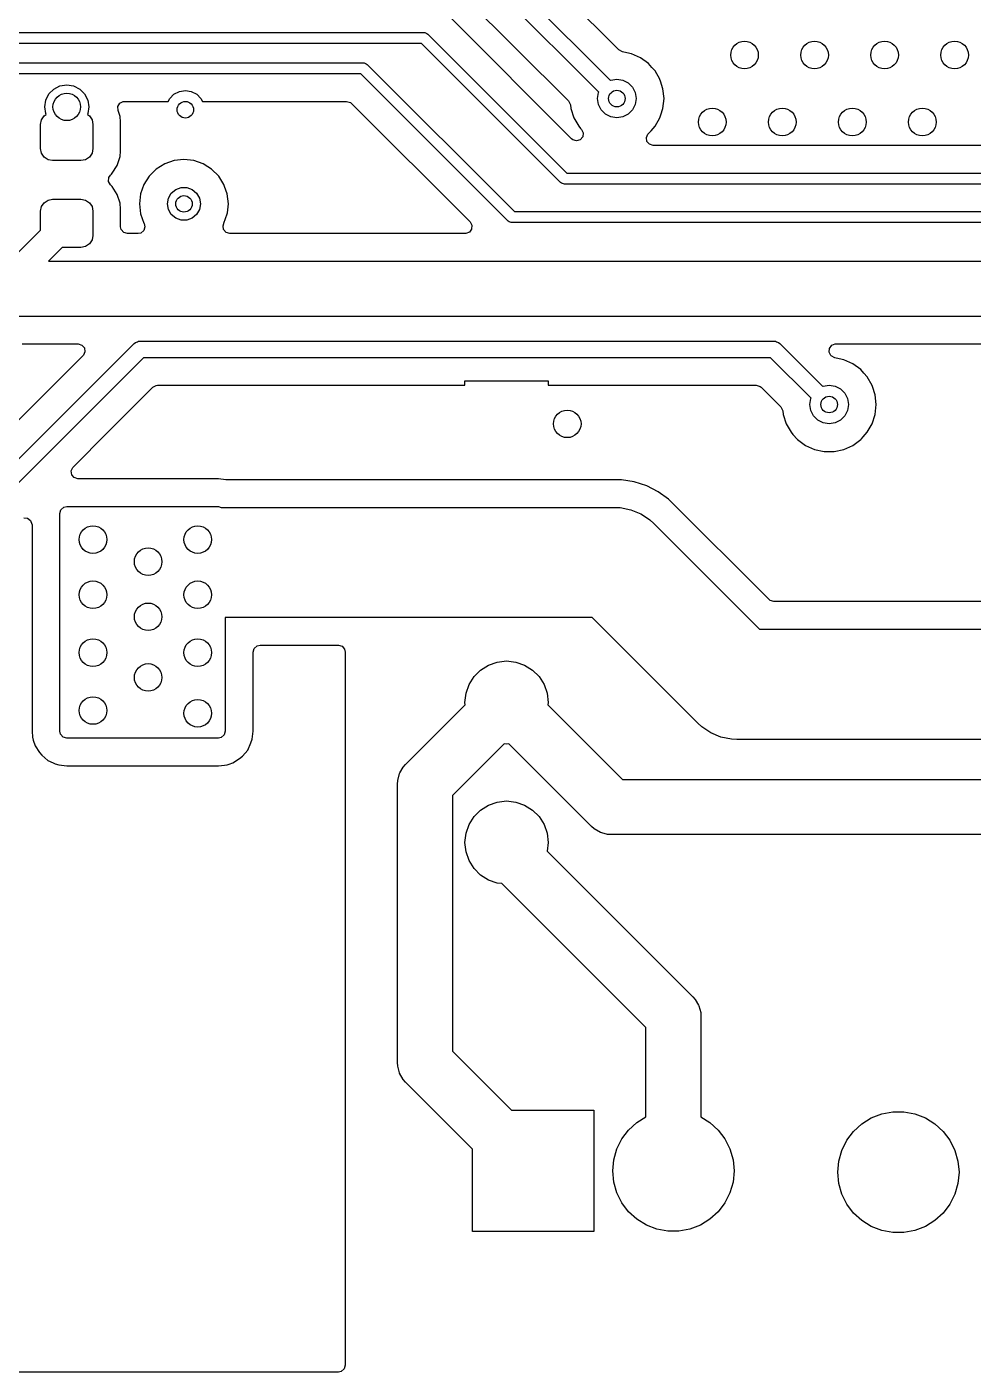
# Model space of a CAD drawing. Extents: x 70 to 224, y -154 to -54.
# Drawn here: x 168.05 to 185.21, y -154.15 to -129.75 of the extents above; entities that cross this region are included whole.
import ezdxf

# ---------------------------------------------------------------- set-up
doc = ezdxf.new("R2010")
doc.units = 0
doc.layers.add('BLACK', color=7, linetype='CONTINUOUS')

msp = doc.modelspace()

# ---------------------------------------------------------------- linework, layer by layer
at = {"layer": 'BLACK', "linetype": 'CONTINUOUS'}
for p, q in [((178.78809, -130.168144), (175.114674, -126.494727)), ((174.806066, -126.893934), (178.633508, -130.721376)), ((178.421376, -130.933508), (174.637868, -127.15)), ((174.466873, -127.686819), (177.871371, -131.091317)), ((177.930345, -131.781109), (175.73759, -129.588355)), ((150.7, -129.85), (175.25, -129.85)), ((175.208578, -130.05), (150.741421, -130.05)), ((177.72929, -132.570711), (175.208578, -130.05)), ((175.25, -129.85), (175.269509, -129.851921)), ((175.269509, -129.851921), (175.305557, -129.866853)), ((175.305557, -129.866853), (175.320711, -129.879289)), ((175.320711, -129.879289), (177.841421, -132.4)), ((178.788508, -130.168561), (178.78809, -130.168144)), ((178.849989, -130.201752), (178.788508, -130.168561)), ((178.876605, -130.20741), (178.849989, -130.201752)), ((179.014265, -130.23667), (178.876605, -130.20741)), ((179.014267, -130.236671), (179.014265, -130.23667)), ((179.177593, -130.309388), (179.014267, -130.236671)), ((150.715686, -130.4), (174.15, -130.4)), ((174.15, -130.4), (174.169509, -130.401921)), ((174.169509, -130.401921), (174.205557, -130.416853)), ((174.205557, -130.416853), (174.220711, -130.429289)), ((174.220711, -130.429289), (176.891421, -133.1)), ((179.32223, -130.414474), (179.177593, -130.309388)), ((179.322231, -130.414475), (179.32223, -130.414474)), ((179.322232, -130.414476), (179.322231, -130.414475)), ((179.322235, -130.414478), (179.322232, -130.414476)), ((179.384964, -130.484147), (179.322235, -130.414478)), ((179.441859, -130.547335), (179.384964, -130.484147)), ((174.108578, -130.6), (150.757107, -130.6)), ((176.77929, -133.270711), (174.108578, -130.6)), ((178.633508, -130.721376), (178.641844, -130.71713)), ((178.641844, -130.71713), (178.75, -130.7)), ((178.75, -130.7), (178.858156, -130.71713)), ((178.858156, -130.71713), (178.955725, -130.766844)), ((178.955725, -130.766844), (179.033156, -130.844275)), ((179.52759, -130.695826), (179.441859, -130.547335)), ((179.531249, -130.702164), (179.52759, -130.695826)), ((179.531252, -130.70217), (179.531249, -130.702164)), ((179.542537, -130.736903), (179.531252, -130.70217)), ((179.586497, -130.872197), (179.542537, -130.736903)), ((168.394577, -131.076393), (168.451393, -130.964886)), ((168.451393, -130.964886), (168.539886, -130.876393)), ((168.539886, -130.876393), (168.651393, -130.819577)), ((168.651393, -130.819577), (168.775, -130.8)), ((168.775, -130.8), (168.898607, -130.819577)), ((168.898607, -130.819577), (169.010114, -130.876393)), ((169.010114, -130.876393), (169.098607, -130.964886)), ((169.098607, -130.964886), (169.155423, -131.076393)), ((170.641752, -131.047307), (170.719183, -130.969876)), ((170.719183, -130.969876), (170.816752, -130.920162)), ((170.816752, -130.920162), (170.924908, -130.903032)), ((170.924908, -130.903032), (171.033064, -130.920162)), ((171.033064, -130.920162), (171.130633, -130.969876)), ((171.130633, -130.969876), (171.208064, -131.047307)), ((178.4, -131.05), (178.41713, -130.941844)), ((178.41713, -130.941844), (178.421376, -130.933508)), ((179.033156, -130.844275), (179.08287, -130.941844)), ((179.08287, -130.941844), (179.1, -131.05)), ((179.605185, -131.05), (179.586497, -130.872197)), ((168.375, -131.2), (168.394577, -131.076393)), ((168.394577, -131.323607), (168.375, -131.2)), ((169.155423, -131.076393), (169.175, -131.2)), ((169.175, -131.2), (169.155423, -131.323607)), ((169.701977, -131.193676), (169.737709, -131.133634)), ((169.704378, -131.263502), (169.701977, -131.193676)), ((169.740436, -131.372315), (169.704378, -131.263502)), ((169.737709, -131.133634), (169.800229, -131.102441)), ((169.800229, -131.102441), (169.822085, -131.1005)), ((169.822085, -131.1005), (170.614649, -131.1005)), ((170.614649, -131.1005), (170.641752, -131.047307)), ((171.208064, -131.047307), (171.235167, -131.1005)), ((171.235167, -131.1005), (173.849903, -131.1005)), ((173.849903, -131.1005), (173.916942, -131.120185)), ((173.916942, -131.120185), (173.937584, -131.136819)), ((173.937584, -131.136819), (176.088583, -133.287819)), ((177.871371, -131.091317), (177.904856, -131.15264)), ((177.904856, -131.15264), (177.90701, -131.166031)), ((177.90701, -131.166031), (177.913503, -131.227803)), ((177.913503, -131.227803), (177.913504, -131.227805)), ((177.913504, -131.227805), (177.913504, -131.227807)), ((177.913504, -131.227807), (177.968747, -131.397829)), ((178.41713, -131.158156), (178.4, -131.05)), ((178.466844, -131.255725), (178.41713, -131.158156)), ((178.544275, -131.333156), (178.466844, -131.255725)), ((179.033156, -131.255725), (178.955725, -131.333156)), ((179.08287, -131.158156), (179.033156, -131.255725)), ((179.1, -131.05), (179.08287, -131.158156)), ((179.547498, -131.347829), (179.586497, -131.227803)), ((179.586497, -131.227803), (179.605185, -131.05)), ((168.3, -131.51875), (168.316651, -131.435038)), ((168.316651, -131.435038), (168.36407, -131.36407)), ((168.36407, -131.36407), (168.402209, -131.338586)), ((168.402209, -131.338586), (168.394577, -131.323607)), ((169.155423, -131.323607), (169.14779, -131.338586)), ((169.14779, -131.338586), (169.18593, -131.36407)), ((169.18593, -131.36407), (169.233349, -131.435038)), ((169.233349, -131.435038), (169.25, -131.51875)), ((169.7505, -131.470826), (169.740436, -131.372315)), ((169.7505, -132.004174), (169.7505, -131.470826)), ((177.968747, -131.397829), (177.96875, -131.397835)), ((177.96875, -131.397835), (178.058141, -131.552665)), ((178.641844, -131.38287), (178.544275, -131.333156)), ((178.75, -131.4), (178.641844, -131.38287)), ((178.858156, -131.38287), (178.75, -131.4)), ((178.955725, -131.333156), (178.858156, -131.38287)), ((179.441859, -131.552665), (179.53125, -131.397835)), ((179.53125, -131.397835), (179.531413, -131.397335)), ((179.531413, -131.397335), (179.547498, -131.347829)), ((168.3, -131.95625), (168.3, -131.51875)), ((169.25, -131.51875), (169.25, -131.95625)), ((178.058141, -131.552665), (178.09194, -131.590202)), ((178.131781, -131.742783), (178.087039, -131.796448)), ((178.09194, -131.590202), (178.110176, -131.610456)), ((178.110176, -131.610456), (178.140406, -131.673448)), ((178.140406, -131.673448), (178.131781, -131.742783)), ((179.284881, -131.757853), (179.313906, -131.694297)), ((179.294825, -131.827011), (179.284881, -131.757853)), ((179.313906, -131.694297), (179.319092, -131.689012)), ((179.319092, -131.689012), (179.369525, -131.633)), ((179.369525, -131.633), (179.441859, -131.552665)), ((168.316651, -132.039962), (168.3, -131.95625)), ((169.25, -131.95625), (169.233349, -132.039962)), ((177.952984, -131.799001), (177.930345, -131.781109)), ((178.020386, -131.817406), (177.952984, -131.799001)), ((178.087039, -131.796448), (178.020386, -131.817406)), ((179.34058, -131.879815), (179.294825, -131.827011)), ((179.407619, -131.8995), (179.34058, -131.879815)), ((196.863331, -131.8995), (179.407619, -131.8995)), ((168.36407, -132.11093), (168.316651, -132.039962)), ((168.435038, -132.158349), (168.36407, -132.11093)), ((168.51875, -132.175), (168.435038, -132.158349)), ((169.03125, -132.175), (168.51875, -132.175)), ((169.114962, -132.158349), (169.03125, -132.175)), ((169.18593, -132.11093), (169.114962, -132.158349)), ((169.233349, -132.039962), (169.18593, -132.11093)), ((169.687549, -132.262287), (169.740436, -132.102685)), ((169.740436, -132.102685), (169.7505, -132.004174)), ((170.550476, -132.234211), (170.397737, -132.330184)), ((170.720745, -132.174631), (170.550476, -132.234211)), ((170.72075, -132.17463), (170.720745, -132.174631)), ((170.899996, -132.154435), (170.72075, -132.17463)), ((170.900004, -132.154435), (170.899996, -132.154435)), ((171.079249, -132.17463), (170.900004, -132.154435)), ((171.079254, -132.174631), (171.079249, -132.17463)), ((171.249523, -132.234211), (171.079254, -132.174631)), ((171.333992, -132.287287), (171.249523, -132.234211)), ((169.533868, -132.551358), (169.538852, -132.481666)), ((169.538852, -132.481666), (169.567353, -132.437319)), ((169.567353, -132.437319), (169.583006, -132.421666)), ((169.583006, -132.421666), (169.599281, -132.405391)), ((169.599281, -132.405391), (169.687549, -132.262287)), ((170.270184, -132.457737), (170.174211, -132.610476)), ((170.397737, -132.330184), (170.270184, -132.457737)), ((171.402262, -132.330184), (171.333992, -132.287287)), ((171.529816, -132.457738), (171.402262, -132.330184)), ((171.625789, -132.610478), (171.529816, -132.457738)), ((177.841421, -132.4), (196.95, -132.4)), ((169.567353, -132.612681), (169.533868, -132.551358)), ((169.59928, -132.644608), (169.567353, -132.612681)), ((169.599283, -132.644612), (169.59928, -132.644608)), ((169.687544, -132.787704), (169.599283, -132.644612)), ((170.174211, -132.610476), (170.114631, -132.780745)), ((170.670187, -132.767164), (170.75, -132.700192)), ((170.75, -132.700192), (170.847906, -132.664558)), ((170.847906, -132.664558), (170.952094, -132.664558)), ((170.952094, -132.664558), (171.05, -132.700192)), ((171.05, -132.700192), (171.129813, -132.767164)), ((171.637732, -132.644609), (171.625789, -132.610478)), ((171.685368, -132.780745), (171.637732, -132.644609)), ((177.744443, -132.583148), (177.72929, -132.570711)), ((177.780491, -132.598079), (177.744443, -132.583148)), ((177.8, -132.6), (177.780491, -132.598079)), ((196.908578, -132.6), (177.8, -132.6)), ((168.316651, -133.010038), (168.36407, -132.93907)), ((168.36407, -132.93907), (168.435038, -132.891651)), ((168.435038, -132.891651), (168.51875, -132.875)), ((168.51875, -132.875), (169.03125, -132.875)), ((169.03125, -132.875), (169.114962, -132.891651)), ((169.114962, -132.891651), (169.18593, -132.93907)), ((169.18593, -132.93907), (169.233349, -133.010038)), ((169.687545, -132.787707), (169.687544, -132.787704)), ((169.687549, -132.787713), (169.687545, -132.787707)), ((169.740436, -132.947315), (169.687549, -132.787713)), ((169.741731, -132.959996), (169.740436, -132.947315)), ((169.750499, -133.045818), (169.741731, -132.959996)), ((170.11463, -132.78075), (170.094435, -132.959996)), ((170.094435, -132.959996), (170.094435, -132.960003)), ((170.094435, -132.960003), (170.11463, -133.139249)), ((170.114631, -132.780745), (170.11463, -132.78075)), ((170.6, -132.96), (170.618092, -132.857394)), ((170.618092, -133.062606), (170.6, -132.96)), ((170.618092, -132.857394), (170.670187, -132.767164)), ((171.129813, -132.767164), (171.181908, -132.857394)), ((171.181908, -132.857394), (171.2, -132.96)), ((171.2, -132.96), (171.181908, -133.062606)), ((171.685369, -132.78075), (171.685368, -132.780745)), ((171.705565, -132.959996), (171.685369, -132.78075)), ((171.687028, -133.124522), (171.705565, -132.960003)), ((171.705565, -132.960003), (171.705565, -132.959996)), ((168.3, -133.09375), (168.316651, -133.010038)), ((168.3, -133.433946), (168.3, -133.09375)), ((169.233349, -133.010038), (169.25, -133.09375)), ((169.25, -133.09375), (169.25, -133.53125)), ((169.7505, -133.045831), (169.750499, -133.045818)), ((169.7505, -133.3755), (169.7505, -133.045831)), ((170.11463, -133.139249), (170.114631, -133.139254)), ((170.114631, -133.139254), (170.174211, -133.309523)), ((170.670187, -133.152836), (170.618092, -133.062606)), ((170.75, -133.219808), (170.670187, -133.152836)), ((170.847906, -133.255442), (170.75, -133.219808)), ((171.05, -133.219808), (170.952094, -133.255442)), ((171.129813, -133.152836), (171.05, -133.219808)), ((171.181908, -133.062606), (171.129813, -133.152836)), ((171.625789, -133.309522), (171.685368, -133.139255)), ((171.685368, -133.139255), (171.687028, -133.124522)), ((176.891421, -133.1), (196.243733, -133.1)), ((167.733946, -134), (168.3, -133.433946)), ((169.761706, -133.427011), (169.7505, -133.3755)), ((169.807461, -133.479815), (169.761706, -133.427011)), ((170.172842, -133.443606), (170.119572, -133.488817)), ((170.193213, -133.376772), (170.172842, -133.443606)), ((170.174211, -133.309523), (170.174218, -133.309534)), ((170.174218, -133.309534), (170.174221, -133.309545)), ((170.174221, -133.309545), (170.177231, -133.315795)), ((170.177231, -133.315795), (170.176135, -133.316322)), ((170.176135, -133.316322), (170.193213, -133.376772)), ((170.952094, -133.255442), (170.847906, -133.255442)), ((171.608042, -133.357853), (171.623375, -133.316087)), ((171.617986, -133.427011), (171.608042, -133.357853)), ((171.663741, -133.479815), (171.617986, -133.427011)), ((171.622769, -133.315795), (171.625774, -133.309553)), ((171.623375, -133.316087), (171.622769, -133.315795)), ((171.625774, -133.309553), (171.625782, -133.309534)), ((171.625782, -133.309534), (171.625788, -133.309523)), ((171.625788, -133.309523), (171.625789, -133.309522)), ((176.117084, -133.418834), (176.075212, -133.474767)), ((176.088583, -133.287819), (176.122068, -133.349142)), ((176.122068, -133.349142), (176.117084, -133.418834)), ((176.794443, -133.283148), (176.77929, -133.270711)), ((176.830491, -133.298079), (176.794443, -133.283148)), ((176.85, -133.3), (176.830491, -133.298079)), ((196.202311, -133.3), (176.85, -133.3)), ((169.18593, -133.68593), (169.114962, -133.733349)), ((169.233349, -133.614962), (169.18593, -133.68593)), ((169.25, -133.53125), (169.233349, -133.614962)), ((169.8745, -133.4995), (169.807461, -133.479815)), ((170.06922, -133.4995), (169.8745, -133.4995)), ((170.119572, -133.488817), (170.06922, -133.4995)), ((171.73078, -133.4995), (171.663741, -133.479815)), ((176.000902, -133.4995), (171.73078, -133.4995)), ((176.009748, -133.499184), (176.000902, -133.4995)), ((176.075212, -133.474767), (176.009748, -133.499184)), ((168.691053, -133.75), (168.441053, -134)), ((169.03125, -133.75), (168.691053, -133.75)), ((169.114962, -133.733349), (169.03125, -133.75)), ((168.441053, -134), (186.7, -134)), ((186.525, -135), (167.707107, -135)), ((165.88995, -139.6), (169.996016, -135.493934)), ((167.965783, -135.5005), (168.982274, -135.5005)), ((168.982274, -135.5005), (169.049313, -135.520185)), ((169.049313, -135.520185), (169.095068, -135.572989)), ((169.105012, -135.642147), (169.075987, -135.705703)), ((169.095068, -135.572989), (169.105012, -135.642147)), ((169.996016, -135.493934), (170.018746, -135.475279)), ((170.018746, -135.475279), (170.056981, -135.459442)), ((170.056981, -135.459442), (170.072818, -135.452882)), ((170.072818, -135.452882), (170.102082, -135.45)), ((170.102082, -135.45), (181.6, -135.45)), ((181.6, -135.45), (181.629264, -135.452882)), ((181.629264, -135.452882), (181.645762, -135.459716)), ((181.645762, -135.459716), (181.683335, -135.475279)), ((181.683335, -135.475279), (181.706066, -135.493934)), ((181.706066, -135.493934), (182.483508, -136.271376)), ((182.598642, -135.650858), (182.603626, -135.581166)), ((182.632127, -135.712181), (182.598642, -135.650858)), ((182.603626, -135.581166), (182.645498, -135.525233)), ((182.645498, -135.525233), (182.710962, -135.500816)), ((182.710962, -135.500816), (182.719808, -135.5005)), ((182.719808, -135.5005), (185.9005, -135.5005)), ((169.069955, -135.712181), (165.718955, -139.063181)), ((170.164214, -135.75), (166.058148, -139.856066)), ((169.075987, -135.705703), (169.069955, -135.712181)), ((181.537868, -135.75), (170.164214, -135.75)), ((182.271376, -136.483508), (181.537868, -135.75)), ((182.63809, -135.718144), (182.632127, -135.712181)), ((182.638508, -135.718561), (182.63809, -135.718144)), ((182.699989, -135.751752), (182.638508, -135.718561)), ((182.727473, -135.757594), (182.699989, -135.751752)), ((182.864265, -135.78667), (182.727473, -135.757594)), ((182.864267, -135.786671), (182.864265, -135.78667)), ((183.027593, -135.859388), (182.864267, -135.786671)), ((183.17223, -135.964474), (183.027593, -135.859388)), ((183.172231, -135.964475), (183.17223, -135.964474)), ((183.172232, -135.964476), (183.172231, -135.964475)), ((183.172235, -135.964478), (183.172232, -135.964476)), ((183.230764, -136.029482), (183.172235, -135.964478)), ((183.291859, -136.097335), (183.230764, -136.029482)), ((183.381249, -136.252164), (183.291859, -136.097335)), ((169.519363, -137.102665), (170.335209, -136.286819)), ((170.335209, -136.286819), (170.396532, -136.253334)), ((170.396532, -136.253334), (170.42289, -136.2505)), ((170.42289, -136.2505), (175.996, -136.2505)), ((175.996, -136.2505), (175.996, -136.171)), ((175.996, -136.171), (177.504, -136.171)), ((177.504, -136.171), (177.504, -136.2505)), ((177.504, -136.2505), (181.279192, -136.2505)), ((181.279192, -136.2505), (181.346231, -136.270185)), ((181.346231, -136.270185), (181.366873, -136.286819)), ((181.366873, -136.286819), (181.721371, -136.641317)), ((182.483508, -136.271376), (182.491844, -136.26713)), ((182.491844, -136.26713), (182.6, -136.25)), ((182.6, -136.25), (182.708156, -136.26713)), ((182.708156, -136.26713), (182.805725, -136.316844)), ((182.805725, -136.316844), (182.883156, -136.394275)), ((182.883156, -136.394275), (182.93287, -136.491844)), ((183.381252, -136.25217), (183.381249, -136.252164)), ((183.387105, -136.270185), (183.381252, -136.25217)), ((183.436497, -136.422197), (183.387105, -136.270185)), ((182.25, -136.6), (182.26713, -136.491844)), ((182.26713, -136.708156), (182.25, -136.6)), ((182.26713, -136.491844), (182.271376, -136.483508)), ((182.93287, -136.491844), (182.95, -136.6)), ((182.95, -136.6), (182.93287, -136.708156)), ((183.455185, -136.6), (183.436497, -136.422197)), ((183.436497, -136.777803), (183.455185, -136.6)), ((181.721371, -136.641317), (181.754856, -136.70264)), ((181.754856, -136.70264), (181.75701, -136.716031)), ((181.75701, -136.716031), (181.763503, -136.777803)), ((181.763503, -136.777803), (181.763504, -136.777805)), ((181.763504, -136.777805), (181.763504, -136.777807)), ((181.763504, -136.777807), (181.818747, -136.947829)), ((182.316844, -136.805725), (182.26713, -136.708156)), ((182.394275, -136.883156), (182.316844, -136.805725)), ((182.491844, -136.93287), (182.394275, -136.883156)), ((182.805725, -136.883156), (182.708156, -136.93287)), ((182.883156, -136.805725), (182.805725, -136.883156)), ((182.93287, -136.708156), (182.883156, -136.805725)), ((183.38125, -136.947835), (183.436497, -136.777803)), ((168.889208, -137.732819), (169.519363, -137.102665)), ((181.818747, -136.947829), (181.81875, -136.947835)), ((181.81875, -136.947835), (181.908141, -137.102665)), ((181.908141, -137.102665), (181.942741, -137.141092)), ((182.6, -136.95), (182.491844, -136.93287)), ((182.708156, -136.93287), (182.6, -136.95)), ((183.218074, -137.184611), (183.291859, -137.102665)), ((183.291859, -137.102665), (183.38125, -136.947835)), ((181.942741, -137.141092), (182.027764, -137.235521)), ((182.027764, -137.235521), (182.027767, -137.235523)), ((182.027767, -137.235523), (182.02777, -137.235526)), ((182.02777, -137.235526), (182.172407, -137.340612)), ((182.172407, -137.340612), (182.335733, -137.413329)), ((182.864267, -137.413329), (183.027593, -137.340612)), ((183.027593, -137.340612), (183.17223, -137.235526)), ((183.17223, -137.235526), (183.183638, -137.222857)), ((183.183638, -137.222857), (183.218074, -137.184611)), ((182.335733, -137.413329), (182.510609, -137.4505)), ((182.510609, -137.4505), (182.51061, -137.4505)), ((182.51061, -137.4505), (182.689389, -137.4505)), ((182.689389, -137.4505), (182.689391, -137.4505)), ((182.689391, -137.4505), (182.864267, -137.413329)), ((168.854151, -137.802853), (168.883176, -137.739297)), ((168.864095, -137.872011), (168.854151, -137.802853)), ((168.883176, -137.739297), (168.889208, -137.732819)), ((168.90985, -137.924815), (168.864095, -137.872011)), ((168.976889, -137.9445), (168.90985, -137.924815)), ((171.526, -137.9445), (168.976889, -137.9445)), ((171.656327, -137.963238), (171.526, -137.9445)), ((171.673974, -137.9645), (171.656327, -137.963238)), ((176.868092, -137.9645), (171.673974, -137.9645)), ((178.833092, -137.9645), (176.868092, -137.9645)), ((178.833097, -137.9645), (178.833092, -137.9645)), ((179.066368, -138.001446), (178.833097, -137.9645)), ((179.290996, -138.074433), (179.066368, -138.001446)), ((179.4991, -138.180468), (179.290996, -138.074433)), ((179.501434, -138.181657), (179.4991, -138.180468)), ((179.685008, -138.315033), (179.501434, -138.181657)), ((179.692511, -138.320484), (179.685008, -138.315033)), ((181.510208, -140.138181), (179.692511, -138.320484)), ((168.65, -138.574), (168.669685, -138.506961)), ((168.65, -142.526), (168.65, -138.574)), ((168.669685, -138.506961), (168.722489, -138.461206)), ((168.722489, -138.461206), (168.774, -138.45)), ((168.774, -138.45), (171.526, -138.45)), ((171.526, -138.45), (171.577084, -138.465)), ((171.577084, -138.465), (176.75, -138.465)), ((176.75, -138.465), (178.715, -138.465)), ((178.715, -138.465), (178.813017, -138.469815)), ((178.813017, -138.469815), (179.005285, -138.50806)), ((179.005285, -138.50806), (179.186397, -138.583079)), ((179.186397, -138.583079), (179.214021, -138.601537)), ((167.994142, -138.655723), (168.063833, -138.660707)), ((168.063833, -138.660707), (168.119767, -138.702579)), ((168.119767, -138.702579), (168.144184, -138.768043)), ((168.144184, -138.768043), (168.1445, -138.776889)), ((168.1445, -138.776889), (168.1445, -142.526)), ((179.214021, -138.601537), (179.349394, -138.691989)), ((179.349394, -138.691989), (179.422107, -138.757893)), ((179.422107, -138.757893), (181.339214, -140.675)), ((181.53085, -140.154815), (181.510208, -140.138181)), ((181.597889, -140.1745), (181.53085, -140.154815)), ((185.805501, -140.1745), (181.597889, -140.1745)), ((176.75, -140.465), (171.65, -140.465)), ((171.65, -140.465), (171.65, -142.526)), ((178.300786, -140.465), (176.75, -140.465)), ((180.217893, -142.382107), (178.300786, -140.465)), ((181.339214, -140.675), (200.210786, -140.675)), ((172.1555, -141.0895), (172.175185, -141.022461)), ((172.175185, -141.022461), (172.227989, -140.976706)), ((172.227989, -140.976706), (172.2795, -140.9655)), ((172.2795, -140.9655), (173.701, -140.9655)), ((173.701, -140.9655), (173.768039, -140.985185)), ((173.768039, -140.985185), (173.813794, -141.037989)), ((172.1555, -142.526), (172.1555, -141.0895)), ((173.813794, -141.037989), (173.825, -141.0895)), ((173.825, -141.0895), (173.825, -154.026)), ((176.422852, -141.325669), (176.582219, -141.269904)), ((176.582219, -141.269904), (176.75, -141.251)), ((176.75, -141.251), (176.917781, -141.269904)), ((176.917781, -141.269904), (177.077148, -141.325669)), ((176.160499, -141.534889), (176.279889, -141.415499)), ((176.279889, -141.415499), (176.422852, -141.325669)), ((177.077148, -141.325669), (177.220111, -141.415499)), ((177.220111, -141.415499), (177.339501, -141.534889)), ((176.014904, -141.837219), (176.070669, -141.677852)), ((176.070669, -141.677852), (176.160499, -141.534889)), ((177.339501, -141.534889), (177.429331, -141.677852)), ((177.429331, -141.677852), (177.485096, -141.837219)), ((175.996, -142.005), (176.014904, -141.837219)), ((176.000748, -142.047145), (175.996, -142.005)), ((177.485096, -141.837219), (177.504, -142.005)), ((177.504, -142.005), (177.499251, -142.047145)), ((174.917447, -143.130447), (176.000748, -142.047145)), ((177.499251, -142.047145), (178.852107, -143.4)), ((180.290606, -142.448011), (180.217893, -142.382107)), ((180.398622, -142.520184), (180.290606, -142.448011)), ((168.1445, -142.526), (168.144501, -142.526009)), ((168.144501, -142.526009), (168.156052, -142.63345)), ((168.156052, -142.63345), (168.156054, -142.633462)), ((168.156054, -142.633462), (168.16726, -142.684972)), ((168.16726, -142.684972), (168.201383, -142.787497)), ((168.661206, -142.577511), (168.65, -142.526)), ((168.706961, -142.630315), (168.661206, -142.577511)), ((168.774, -142.65), (168.706961, -142.630315)), ((171.526, -142.65), (168.774, -142.65)), ((171.577511, -142.638794), (171.526, -142.65)), ((171.630315, -142.593039), (171.577511, -142.638794)), ((171.65, -142.526), (171.630315, -142.593039)), ((172.055567, -142.866336), (172.115338, -142.735459)), ((172.115338, -142.735459), (172.135023, -142.66842)), ((172.135023, -142.66842), (172.135024, -142.668416)), ((172.135024, -142.668416), (172.1555, -142.526)), ((180.453603, -142.556921), (180.398622, -142.520184)), ((180.634715, -142.63194), (180.453603, -142.556921)), ((180.826983, -142.670185), (180.634715, -142.63194)), ((180.925, -142.675), (180.826983, -142.670185)), ((200.210786, -142.675), (180.925, -142.675)), ((168.201383, -142.787497), (168.201386, -142.787503)), ((168.201386, -142.787503), (168.279171, -142.908537)), ((168.279171, -142.908537), (168.279179, -142.908548)), ((168.279179, -142.908548), (168.324923, -142.96134)), ((168.324923, -142.96134), (168.324926, -142.961343)), ((168.324926, -142.961343), (168.32493, -142.961347)), ((168.32493, -142.961347), (168.433664, -143.055567)), ((171.908543, -143.020825), (171.961347, -142.97507)), ((171.961347, -142.97507), (172.055567, -142.866336)), ((176.707854, -142.754251), (175.771, -143.691106)), ((176.75, -142.759), (176.707854, -142.754251)), ((176.792145, -142.754251), (176.75, -142.759)), ((178.291447, -144.253554), (176.792145, -142.754251)), ((168.433664, -143.055567), (168.433667, -143.055568)), ((168.433667, -143.055568), (168.433668, -143.055569)), ((168.433668, -143.055569), (168.527925, -143.098616)), ((168.527925, -143.098616), (168.564541, -143.115338)), ((168.564541, -143.115338), (168.63158, -143.135023)), ((168.63158, -143.135023), (168.631584, -143.135024)), ((168.631584, -143.135024), (168.774, -143.1555)), ((168.774, -143.1555), (168.774003, -143.1555)), ((168.774003, -143.1555), (171.52599, -143.1555)), ((171.52599, -143.1555), (171.526, -143.1555)), ((171.526, -143.1555), (171.633456, -143.143947)), ((171.633456, -143.143947), (171.684967, -143.132741)), ((171.684967, -143.132741), (171.719197, -143.121347)), ((171.719197, -143.121347), (171.787497, -143.098616)), ((171.787497, -143.098616), (171.787501, -143.098613)), ((171.787501, -143.098613), (171.787504, -143.098613)), ((171.787504, -143.098613), (171.908543, -143.020825)), ((174.815753, -143.281066), (174.874323, -143.179619)), ((174.874323, -143.179619), (174.874338, -143.179603)), ((174.874338, -143.179603), (174.917447, -143.130447)), ((174.771, -143.484), (174.775277, -143.418752)), ((174.775277, -143.418737), (174.80906, -143.292658)), ((174.775277, -143.418752), (174.775277, -143.418737)), ((174.80906, -143.292658), (174.815753, -143.281066)), ((178.852107, -143.4), (188.59, -143.4)), ((174.771, -148.536), (174.771, -143.484)), ((175.771, -143.691106), (175.771, -148.328893)), ((176.160499, -144.074889), (176.279889, -143.955499)), ((176.279889, -143.955499), (176.422852, -143.865669)), ((176.422852, -143.865669), (176.582219, -143.809904)), ((176.582219, -143.809904), (176.75, -143.791)), ((176.75, -143.791), (176.917781, -143.809904)), ((176.917781, -143.809904), (177.077148, -143.865669)), ((177.077148, -143.865669), (177.220111, -143.955499)), ((177.220111, -143.955499), (177.339501, -144.074889)), ((176.070669, -144.217852), (176.160499, -144.074889)), ((177.339501, -144.074889), (177.429331, -144.217852)), ((175.996, -144.545), (176.014904, -144.377219)), ((176.014904, -144.377219), (176.070669, -144.217852)), ((177.429331, -144.217852), (177.485096, -144.377219)), ((177.485096, -144.377219), (177.504, -144.545)), ((178.340611, -144.296669), (178.291447, -144.253554)), ((178.340619, -144.296677), (178.340611, -144.296669)), ((178.453658, -144.36194), (178.340619, -144.296677)), ((178.480301, -144.369079), (178.453658, -144.36194)), ((178.579737, -144.395723), (178.480301, -144.369079)), ((178.579752, -144.395723), (178.579737, -144.395723)), ((178.645, -144.4), (178.579752, -144.395723)), ((188.382894, -144.4), (178.645, -144.4)), ((176.014904, -144.712781), (175.996, -144.545)), ((177.504, -144.545), (177.486593, -144.699487)), ((176.070669, -144.872148), (176.014904, -144.712781)), ((176.160499, -145.015111), (176.070669, -144.872148)), ((177.486593, -144.699487), (180.128553, -147.341447)), ((176.279889, -145.134501), (176.160499, -145.015111)), ((176.422852, -145.224331), (176.279889, -145.134501)), ((176.582219, -145.280096), (176.422852, -145.224331)), ((176.661976, -145.289082), (176.582219, -145.280096)), ((179.275, -147.902106), (176.661976, -145.289082)), ((180.128553, -147.341447), (180.171661, -147.390603)), ((180.171661, -147.390603), (180.171677, -147.390619)), ((180.171677, -147.390619), (180.22989, -147.491447)), ((180.22989, -147.491447), (180.23694, -147.503658)), ((180.23694, -147.503658), (180.270723, -147.629737)), ((180.270723, -147.629737), (180.270723, -147.629752)), ((180.270723, -147.629752), (180.275, -147.695)), ((180.275, -147.695), (180.275, -149.521318)), ((179.275, -149.521318), (179.275, -147.902106)), ((175.771, -148.328893), (176.842107, -149.4)), ((174.775277, -148.601247), (174.771, -148.536)), ((174.775277, -148.601263), (174.775277, -148.601247)), ((174.808059, -148.723607), (174.775277, -148.601263)), ((174.80906, -148.727342), (174.808059, -148.723607)), ((174.874323, -148.840381), (174.80906, -148.727342)), ((174.874338, -148.840396), (174.874323, -148.840381)), ((174.917447, -148.889553), (174.874338, -148.840396)), ((176.135, -150.107106), (174.917447, -148.889553)), ((176.842107, -149.4), (178.335, -149.4)), ((178.335, -149.4), (178.335, -151.6)), ((179.112102, -149.622181), (179.275, -149.521318)), ((180.275, -149.521318), (180.437898, -149.622181)), ((183.192102, -149.647181), (183.364688, -149.54032)), ((183.364688, -149.54032), (183.553971, -149.466992)), ((183.553971, -149.466992), (183.753505, -149.429692)), ((183.753505, -149.429692), (183.956495, -149.429692)), ((183.956495, -149.429692), (184.156029, -149.466992)), ((184.156029, -149.466992), (184.345312, -149.54032)), ((184.345312, -149.54032), (184.517898, -149.647181)), ((178.839761, -149.920925), (178.96209, -149.758935)), ((178.96209, -149.758935), (179.112102, -149.622181)), ((180.437898, -149.622181), (180.58791, -149.758935)), ((180.58791, -149.758935), (180.710239, -149.920925)), ((182.919761, -149.945925), (183.04209, -149.783935)), ((183.04209, -149.783935), (183.192102, -149.647181)), ((184.517898, -149.647181), (184.66791, -149.783935)), ((184.66791, -149.783935), (184.790239, -149.945925)), ((178.749281, -150.102634), (178.839761, -149.920925)), ((180.710239, -149.920925), (180.800719, -150.102634)), ((182.829281, -150.127634), (182.919761, -149.945925)), ((184.790239, -149.945925), (184.880719, -150.127634)), ((176.135, -151.6), (176.135, -150.107106)), ((178.675, -150.5), (178.69373, -150.297876)), ((178.69373, -150.297876), (178.749281, -150.102634)), ((180.800719, -150.102634), (180.85627, -150.297876)), ((180.85627, -150.297876), (180.875, -150.5)), ((182.77373, -150.322876), (182.829281, -150.127634)), ((184.880719, -150.127634), (184.93627, -150.322876)), ((178.69373, -150.702124), (178.675, -150.5)), ((180.875, -150.5), (180.85627, -150.702124)), ((182.755, -150.525), (182.77373, -150.322876)), ((182.77373, -150.727124), (182.755, -150.525)), ((184.93627, -150.322876), (184.955, -150.525)), ((184.955, -150.525), (184.93627, -150.727124)), ((178.749281, -150.897366), (178.69373, -150.702124)), ((180.85627, -150.702124), (180.800719, -150.897366)), ((182.829281, -150.922366), (182.77373, -150.727124)), ((184.93627, -150.727124), (184.880719, -150.922366)), ((178.839761, -151.079075), (178.749281, -150.897366)), ((180.800719, -150.897366), (180.710239, -151.079075)), ((182.919761, -151.104075), (182.829281, -150.922366)), ((184.880719, -150.922366), (184.790239, -151.104075)), ((178.96209, -151.241065), (178.839761, -151.079075)), ((179.112102, -151.377819), (178.96209, -151.241065)), ((180.58791, -151.241065), (180.437898, -151.377819)), ((180.710239, -151.079075), (180.58791, -151.241065)), ((183.04209, -151.266065), (182.919761, -151.104075)), ((183.192102, -151.402819), (183.04209, -151.266065)), ((184.66791, -151.266065), (184.517898, -151.402819)), ((184.790239, -151.104075), (184.66791, -151.266065)), ((179.284688, -151.48468), (179.112102, -151.377819)), ((179.473971, -151.558008), (179.284688, -151.48468)), ((180.265312, -151.48468), (180.076029, -151.558008)), ((180.437898, -151.377819), (180.265312, -151.48468)), ((183.364688, -151.50968), (183.192102, -151.402819)), ((183.553971, -151.583008), (183.364688, -151.50968)), ((184.345312, -151.50968), (184.156029, -151.583008)), ((184.517898, -151.402819), (184.345312, -151.50968)), ((178.335, -151.6), (176.135, -151.6)), ((179.673505, -151.595308), (179.473971, -151.558008)), ((179.876495, -151.595308), (179.673505, -151.595308)), ((180.076029, -151.558008), (179.876495, -151.595308)), ((183.753505, -151.620308), (183.553971, -151.583008)), ((183.956495, -151.620308), (183.753505, -151.620308)), ((184.156029, -151.583008), (183.956495, -151.620308)), ((173.701, -154.15), (153.374, -154.15)), ((173.752511, -154.138794), (173.701, -154.15)), ((173.805315, -154.093039), (173.752511, -154.138794)), ((173.825, -154.026), (173.805315, -154.093039))]:
    msp.add_line(p, q, dxfattribs=at)
at = {"layer": 'BLACK'}
for centre, radius in [((181.065, -130.26), 0.25), ((182.335, -130.26), 0.25), ((183.605, -130.26), 0.25), ((184.875, -130.26), 0.25), ((168.775, -131.2), 0.25), ((178.75, -131.05), 0.15), ((170.924908, -131.253032), 0.15), ((180.48, -131.475), 0.25), ((181.75, -131.475), 0.25), ((183.02, -131.475), 0.25), ((184.29, -131.475), 0.25), ((170.9, -132.96), 0.15), ((182.6, -136.6), 0.15), ((177.85, -136.95), 0.25), ((169.25, -139.05), 0.25), ((171.15, -139.05), 0.25), ((170.25, -139.45), 0.25), ((169.25, -140.05), 0.25), ((171.15, -140.05), 0.25), ((170.25, -140.45), 0.25), ((169.25, -141.1), 0.25), ((171.15, -141.1), 0.25), ((170.25, -141.55), 0.25), ((169.25, -142.15), 0.25), ((171.15, -142.2), 0.25)]:
    msp.add_circle(centre, radius, dxfattribs=at)

doc.saveas('drawing.dxf')
